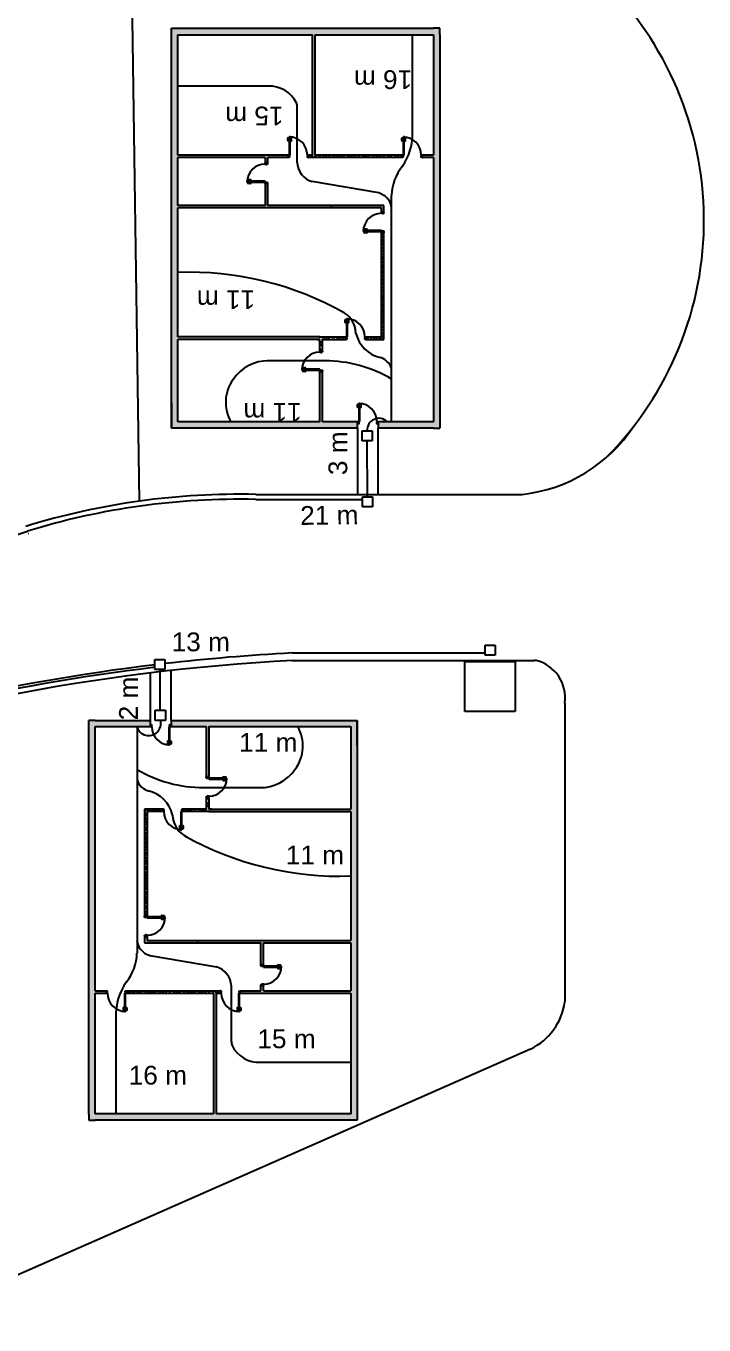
# Model space of a CAD drawing. Header units: millimetres. Extents: x -77634 to 191232, y -31147 to 58301.
# Drawn here: x 53799 to 80874, y -22874 to 29029 of the extents above; entities that cross this region are included whole.
import ezdxf

# ---------------------------------------------------------------- set-up
doc = ezdxf.new("R2010")
doc.units = ezdxf.units.MM
doc.layers.add('Canalizacion isecundaria', color=7, linetype='Continuous', true_color=0x784384)
doc.layers.add('Medidas canalizacion seccundaria', color=7, linetype='Continuous', true_color=0x784384)
for name, color, linetype in [('Canalizacion principal', 84, 'Continuous'), ('Canalización interiorr', 242, 'Continuous'), ('Carpinteria', 32, 'Continuous'), ('Cerramiento', 7, 'Continuous'), ('medidas canalizacion principal', 84, 'Continuous'), ('medidas interiores', 242, 'Continuous')]:
    doc.layers.add(name, color=color, linetype=linetype)
doc.styles.get("Standard").update_dxf_attribs({"font": 'arial.ttf'})
pattern_1 = [(45, (59610.81, 12962.69), (42.09495, 154.34815), [198.4375, -39.6875, 0, -39.6875])]
pattern_2 = [(225, (67019.174, 1286.17), (-42.09495, -154.34815), [198.4375, -39.6875, 0, -39.6875])]

# ---------------------------------------------------------------- blocks, each defined once
blk = doc.blocks.new('p725')
at = {"layer": 'Carpinteria'}
for p, q in [((-0.054, 0.58), (-0.054, 0.68)), ((-0.039, 0.685), (-0.049, 0.685)), ((-0.044, 0.575), (-0.049, 0.575)), ((-0.039, 0.58), (-0.039, 0.685)), ((-0.007, 0.685), (-0.017, 0.685)), ((-0.017, 0.665), (-0.017, 0.685)), ((-0.007, 0.665), (-0.017, 0.665)), ((-0.007, 0.654), (-0.007, 0.696)), ((0, 0.696), (-0.007, 0.696)), ((0, 0.654), (-0.007, 0.654)), ((0.04, 0.725), (0, 0.725)), ((0, 0.725), (0, -0.04)), ((0.04, 0), (0.04, 0.725)), ((0.04, 0.696), (0.047, 0.696)), ((0.04, 0.654), (0.047, 0.654)), ((0.047, 0.654), (0.047, 0.696)), ((0.047, 0.685), (0.057, 0.685)), ((0.047, 0.665), (0.057, 0.665)), ((0.057, 0.665), (0.057, 0.685)), ((0.079, 0.685), (0.089, 0.685)), ((0.079, 0.58), (0.079, 0.685)), ((0.084, 0.575), (0.089, 0.575)), ((0.094, 0.58), (0.094, 0.68)), ((-0.05, 0), (0, 0)), ((0, 0), (0.04, 0)), ((0.725, 0), (0.775, 0)), ((0.725, 0), (0.725, -0.04)), ((-0.01, -0.1), (-0.05, -0.1)), ((0.01, -0.08), (-0.01, -0.1)), ((0, -0.04), (0.01, -0.04)), ((0.01, -0.04), (0.01, -0.08)), ((0.725, -0.04), (0.715, -0.04)), ((0.715, -0.04), (0.715, -0.08)), ((0.74, -0.1), (0.715, -0.08)), ((0.76, -0.1), (0.74, -0.1)), ((0.76, -0.1), (0.775, -0.1))]:
    blk.add_line(p, q, dxfattribs=at)
for centre, radius, start, end in [((-0.049, 0.68), 0.005, 90, 180), ((-0.049, 0.58), 0.005, 180, 270), ((-0.044, 0.58), 0.005, 270, 0), ((-0.028, 0.712), 0.0294, 248.0255, 291.9745), ((-0.028, 0.638), 0.0294, 68.0255, 111.9745), ((0, 0), 0.725, 0, 90), ((0.068, 0.712), 0.0294, 248.0255, 291.9745), ((0.068, 0.638), 0.0294, 68.0255, 111.9745), ((0.084, 0.58), 0.005, 180, 270), ((0.089, 0.68), 0.005, 0, 90), ((0.089, 0.58), 0.005, 270, 0)]:
    blk.add_arc(centre, radius, start, end, dxfattribs=at)
at = {"layer": 'Cerramiento'}
for p, q in [((-0.05, 0), (-0.05, -0.1)), ((0.775, -0.1), (0.775, 0))]:
    blk.add_line(p, q, dxfattribs=at)

msp = doc.modelspace()

# ---------------------------------------------------------------- hatches: boundary and pattern name
at = {"ltscale": 0.025}
h = msp.add_hatch(dxfattribs=at)
h.set_pattern_fill('ANSI36', color=256, scale=25)
h.set_pattern_definition(pattern_1)
h.paths.add_polyline_path([(67035, 13213), (65634, 13213), (65634, 15207), (65534, 15207), (65534, 13213), (59861, 13213), (59861, 16507), (65412, 16507), (65512, 16507), (65634, 16507), (65634, 16607), (65512, 16607), (65412, 16607), (59861, 16607), (59861, 21757), (67993, 21757), (67993, 21617), (68093, 21617), (68093, 21757), (68093, 21857), (67993, 21857), (63449, 21857), (63449, 22735), (63349, 22735), (63349, 21857), (59861, 21857), (59861, 23770), (63349, 23770), (63349, 23560), (63449, 23560), (63449, 23770), (64269, 23770), (64269, 23870), (59861, 23870), (59861, 28681), (65243, 28681), (65243, 23870), (65343, 23870), (65343, 28681), (70071, 28681), (70071, 23870), (69630, 23870), (69630, 23770), (70071, 23770), (70071, 13213), (67861, 13213), (67861, 12963), (70071, 12963), (70321, 12963), (70321, 28694), (70321, 28944), (70071, 28944), (67915, 28944), (60147, 28944), (59611, 28944), (59611, 28681), (59611, 13213), (59611, 12963), (59861, 12963), (67035, 12963)])
h = msp.add_hatch()
h.set_pattern_fill('ANSI36', color=256, scale=25)
h.set_pattern_definition(pattern_1)
h.paths.add_polyline_path([(68093, 20792), (67993, 20792), (67993, 16607), (67388, 16607), (67388, 16507), (67993, 16507), (68093, 16507), (68093, 16607)])
h = msp.add_hatch(dxfattribs=at)
h.set_pattern_fill('ANSI36', color=256, scale=25, angle=180)
h.set_pattern_definition(pattern_2)
h.paths.add_polyline_path([(59595, 1036), (60996, 1036), (60996, -959), (61096, -959), (61096, 1036), (66769, 1036), (66769, -2258), (61218, -2258), (61118, -2258), (60996, -2258), (60996, -2358), (61118, -2358), (61218, -2358), (66769, -2358), (66769, -7508), (58637, -7508), (58637, -7369), (58537, -7369), (58537, -7508), (58537, -7608), (58637, -7608), (63181, -7608), (63181, -8486), (63281, -8486), (63281, -7608), (66769, -7608), (66769, -9521), (63281, -9521), (63281, -9311), (63181, -9311), (63181, -9521), (62361, -9521), (62361, -9621), (66769, -9621), (66769, -14432), (61387, -14432), (61387, -9621), (61287, -9621), (61287, -14432), (56559, -14432), (56559, -9621), (57000, -9621), (57000, -9521), (56559, -9521), (56559, 1036), (58769, 1036), (58769, 1286), (56559, 1286), (56309, 1286), (56309, -14445), (56309, -14695), (56559, -14695), (58715, -14695), (66483, -14695), (67019, -14695), (67019, -14432), (67019, 1036), (67019, 1286), (66769, 1286), (59595, 1286)])
h = msp.add_hatch()
h.set_pattern_fill('ANSI36', color=256, scale=25, angle=180)
h.set_pattern_definition(pattern_2)
h.paths.add_polyline_path([(58537, -6544), (58637, -6544), (58637, -2358), (59242, -2358), (59242, -2258), (58637, -2258), (58537, -2258), (58537, -2358)])

# ---------------------------------------------------------------- linework, layer by layer
for p, q in [((58334, 10044), (57996, 32813)), ((59611, 28681), (59611, 28944)), ((59611, 28944), (60147, 28944)), ((59611, 13213), (59611, 28681)), ((59861, 28694), (59861, 28681)), ((59861, 23870), (59861, 28681)), ((59861, 28681), (65243, 28681)), ((60147, 28944), (67915, 28944)), ((65243, 23870), (65243, 28681)), ((65343, 23870), (65343, 28681)), ((65343, 28681), (70071, 28681)), ((67915, 28944), (70071, 28944)), ((70321, 28944), (70071, 28944)), ((70071, 28681), (70071, 23870)), ((70321, 28694), (70321, 28944)), ((70321, 28694), (70321, 12963)), ((64309, 23870), (59861, 23870)), ((59861, 21857), (59861, 23770)), ((63349, 23770), (59861, 23770)), ((63349, 23770), (63349, 23510)), ((64309, 23770), (63449, 23770)), ((63449, 23770), (63449, 23525)), ((63449, 23525), (63449, 23525)), ((64309, 23770), (64309, 23870)), ((65243, 23870), (65059, 23870)), ((65059, 23770), (65059, 23870)), ((65343, 23770), (65059, 23770)), ((68845, 23870), (65343, 23870)), ((68845, 23770), (65343, 23770)), ((68845, 23770), (68845, 23870)), ((70071, 23870), (69595, 23870)), ((69595, 23770), (69595, 23870)), ((70071, 23770), (69595, 23770)), ((70071, 23770), (70071, 13213)), ((63349, 22785), (63349, 21857)), ((63449, 22775), (63449, 21857)), ((63449, 22775), (63449, 22775)), ((63349, 21857), (59861, 21857)), ((67993, 21857), (63449, 21857)), ((68093, 21857), (67993, 21857)), ((68093, 21757), (68093, 21857)), ((59861, 16607), (59861, 21757)), ((67993, 21757), (59861, 21757)), ((67993, 21567), (67993, 21757)), ((67993, 21567), (68093, 21567)), ((68093, 21617), (68093, 21757)), ((68093, 21567), (68093, 21617)), ((67993, 16607), (67993, 20842)), ((67993, 20842), (68093, 20842)), ((68093, 20842), (68093, 20832)), ((68093, 16607), (68093, 20832)), ((68093, 20832), (68093, 20832)), ((65534, 16607), (59861, 16607)), ((65412, 16607), (59861, 16607)), ((59861, 13213), (59861, 16507)), ((65534, 16507), (59861, 16507)), ((65412, 16507), (59861, 16507)), ((65512, 16607), (65412, 16607)), ((65412, 16507), (65512, 16507)), ((65512, 16607), (66603, 16607)), ((65512, 16507), (65534, 16507)), ((65534, 16038), (65534, 16507)), ((65634, 16032), (65634, 16507)), ((65634, 16507), (66603, 16507)), ((66603, 16507), (66603, 16607)), ((67338, 16607), (67387, 16607)), ((67338, 16607), (67338, 16507)), ((67338, 16507), (67370, 16507)), ((67353, 16507), (67387, 16507)), ((67387, 16607), (67993, 16607)), ((67387, 16507), (67993, 16507)), ((67993, 16507), (68093, 16507)), ((68093, 16507), (68093, 16607)), ((65534, 16038), (65534, 16032)), ((65628, 16032), (65534, 16032)), ((65534, 15978), (65534, 15978)), ((65634, 16032), (65628, 16032)), ((65534, 15273), (65634, 15273)), ((65534, 15213), (65534, 15273)), ((65534, 13213), (65534, 15213)), ((65634, 13213), (65634, 15273)), ((59611, 13963), (59611, 12963)), ((59611, 12963), (59611, 13213)), ((65534, 13213), (59861, 13213)), ((67035, 13213), (65634, 13213)), ((67035, 12963), (67035, 13213)), ((70071, 13213), (67861, 13213)), ((67861, 13213), (67861, 12963)), ((70071, 13213), (70071, 13213)), ((59861, 12963), (59611, 12963)), ((67035, 12963), (59861, 12963)), ((67035, 12963), (67035, 10311)), ((70071, 12963), (67854, 12963)), ((67854, 12963), (67854, 10311)), ((70071, 12963), (70321, 12963)), ((62972, 10311), (73612, 10311)), ((64439, 3677), (74103, 3677)), ((74179, 3677), (74103, 3677)), ((58776, 1286), (58776, 3182)), ((59595, 1286), (59595, 3278)), ((75320, 1969), (75320, -9965)), ((56559, 1286), (56309, 1286)), ((56309, -14445), (56309, 1286)), ((56559, 1286), (58776, 1286)), ((58769, 1036), (58769, 1286)), ((59595, 1286), (66769, 1286)), ((59595, 1286), (59595, 1036)), ((66769, 1286), (67019, 1286)), ((67019, 286), (67019, 1286)), ((67019, 1286), (67019, 1036)), ((56559, -9521), (56559, 1036)), ((56559, 1036), (58769, 1036)), ((56559, 1036), (56559, 1036)), ((59595, 1036), (60996, 1036)), ((60996, 1036), (60996, -1024)), ((61096, 1036), (66769, 1036)), ((61096, 1036), (61096, -964)), ((66769, 1036), (66769, -2258)), ((67019, 1036), (67019, -14432)), ((61096, -1024), (60996, -1024)), ((61096, -964), (61096, -1024)), ((60996, -1784), (60996, -2258)), ((60996, -1784), (61002, -1784)), ((61002, -1784), (61096, -1784)), ((61096, -1729), (61096, -1729)), ((61096, -1789), (61096, -1784)), ((61096, -1789), (61096, -2258)), ((58637, -2258), (58537, -2258)), ((58537, -2258), (58537, -2358)), ((58537, -2358), (58537, -6584)), ((59243, -2258), (58637, -2258)), ((59243, -2358), (58637, -2358)), ((58637, -2358), (58637, -6594)), ((59277, -2258), (59243, -2258)), ((59292, -2358), (59243, -2358)), ((59292, -2258), (59260, -2258)), ((59292, -2358), (59292, -2258)), ((60996, -2258), (60027, -2258)), ((60027, -2258), (60027, -2358)), ((61118, -2358), (60027, -2358)), ((61096, -2258), (66769, -2258)), ((61118, -2258), (61096, -2258)), ((61096, -2358), (66769, -2358)), ((61218, -2258), (61118, -2258)), ((61118, -2358), (61218, -2358)), ((61218, -2258), (66769, -2258)), ((61218, -2358), (66769, -2358)), ((66769, -2358), (66769, -7508)), ((58537, -6584), (58537, -6584)), ((58537, -6594), (58537, -6584)), ((58637, -6594), (58537, -6594)), ((58637, -7319), (58537, -7319)), ((58537, -7319), (58537, -7369)), ((58537, -7369), (58537, -7508)), ((58537, -7508), (58537, -7608)), ((58537, -7608), (58637, -7608)), ((58637, -7319), (58637, -7508)), ((58637, -7508), (66769, -7508)), ((58637, -7608), (63181, -7608)), ((63181, -8526), (63181, -7608)), ((63281, -7608), (66769, -7608)), ((63281, -8536), (63281, -7608)), ((66769, -7608), (66769, -9521)), ((63181, -8526), (63181, -8526)), ((63181, -9521), (63181, -9276)), ((63181, -9276), (63181, -9276)), ((63281, -9521), (63281, -9261)), ((56559, -9521), (57035, -9521)), ((56559, -14432), (56559, -9621)), ((56559, -9621), (57035, -9621)), ((57035, -9521), (57035, -9621)), ((57785, -9521), (61287, -9521)), ((57785, -9521), (57785, -9621)), ((57785, -9621), (61287, -9621)), ((61287, -9521), (61571, -9521)), ((61287, -9621), (61287, -14432)), ((61387, -9621), (61387, -14432)), ((61387, -9621), (61571, -9621)), ((61571, -9521), (61571, -9621)), ((62321, -9521), (63181, -9521)), ((62321, -9521), (62321, -9621)), ((62321, -9621), (66769, -9621)), ((63281, -9521), (66769, -9521)), ((66769, -9621), (66769, -14432)), ((73952, -11851), (48932, -22874)), ((56309, -14445), (56309, -14695)), ((61287, -14432), (56559, -14432)), ((66769, -14432), (61387, -14432)), ((66769, -14445), (66769, -14432)), ((67019, -14432), (67019, -14695)), ((56309, -14695), (56559, -14695)), ((58715, -14695), (56559, -14695)), ((66483, -14695), (58715, -14695)), ((67019, -14695), (66483, -14695))]:
    msp.add_line(p, q)
at = {"linetype": 'Continuous', "ltscale": 0.025}
for p, q in [((65059, 23770), (65147, 23858)), ((65171, 23770), (65271, 23870)), ((65287, 23774), (65287, 23774)), ((65315, 23802), (65383, 23870)), ((65396, 23770), (65414, 23788)), ((65442, 23816), (65442, 23816)), ((65470, 23844), (65496, 23870)), ((65508, 23770), (65568, 23830)), ((65596, 23858), (65596, 23858)), ((65620, 23770), (65720, 23870)), ((65736, 23774), (65832, 23870)), ((65863, 23788), (65863, 23788)), ((65891, 23816), (65945, 23870)), ((65957, 23770), (65989, 23802)), ((66017, 23830), (66017, 23830)), ((66045, 23858), (66057, 23870)), ((66069, 23770), (66143, 23844)), ((66181, 23770), (66281, 23870)), ((66312, 23788), (66394, 23870)), ((66406, 23770), (66410, 23774)), ((66438, 23802), (66438, 23802)), ((66466, 23830), (66506, 23870)), ((66518, 23770), (66564, 23816)), ((66592, 23844), (66592, 23844)), ((66631, 23770), (66719, 23858)), ((66743, 23770), (66843, 23870)), ((66859, 23774), (66859, 23774)), ((66887, 23802), (66955, 23870)), ((66967, 23770), (66985, 23788)), ((67013, 23816), (67013, 23816)), ((67041, 23844), (67067, 23870)), ((67080, 23770), (67140, 23830)), ((67168, 23858), (67168, 23858)), ((67192, 23770), (67292, 23870)), ((67308, 23774), (67404, 23870)), ((67434, 23788), (67434, 23788)), ((67462, 23816), (67516, 23870)), ((67529, 23770), (67561, 23802)), ((67589, 23830), (67589, 23830)), ((67617, 23858), (67629, 23870)), ((67641, 23770), (67715, 23844)), ((67753, 23770), (67853, 23870)), ((67883, 23788), (67965, 23870)), ((67978, 23770), (67982, 23774)), ((68010, 23802), (68010, 23802)), ((68038, 23830), (68078, 23870)), ((68090, 23770), (68136, 23816)), ((68164, 23844), (68164, 23844)), ((68202, 23770), (68290, 23858)), ((68314, 23770), (68414, 23870)), ((68378, 23768), (68417, 23807)), ((68445, 23835), (68445, 23835)), ((68474, 23863), (68478, 23868)), ((68490, 23768), (68572, 23849)), ((68602, 23768), (68702, 23868)), ((68740, 23793), (68815, 23868)), ((68866, 23807), (68866, 23807)), ((65534, 16343), (65634, 16443)), ((65534, 16230), (65616, 16313)), ((65534, 16118), (65574, 16159)), ((65574, 16608), (65574, 16608)), ((65588, 16060), (65634, 16106)), ((65602, 16187), (65602, 16187)), ((65630, 16215), (65634, 16218)), ((65634, 16507), (65708, 16581)), ((65746, 16507), (65846, 16607)), ((65876, 16525), (65958, 16607)), ((65971, 16507), (65975, 16511)), ((66003, 16539), (66003, 16539)), ((66031, 16567), (66071, 16607)), ((66083, 16507), (66129, 16553)), ((66157, 16581), (66157, 16581)), ((66195, 16507), (66283, 16595)), ((66307, 16507), (66407, 16607)), ((66424, 16511), (66424, 16511)), ((66452, 16539), (66520, 16607)), ((66532, 16507), (66550, 16525)), ((66578, 16553), (66578, 16553)), ((67542, 16507), (67546, 16511)), ((67574, 16539), (67574, 16539)), ((67728, 16581), (67728, 16581)), ((67995, 16511), (67995, 16511)), ((65560, 16032), (65560, 16032)), ((61042, -1812), (60996, -1857)), ((61000, -1966), (60996, -1969)), ((61096, -1982), (61014, -2064)), ((61028, -1938), (61028, -1938)), ((61096, -1869), (61056, -1910)), ((61070, -1784), (61070, -1784)), ((58635, -2262), (58635, -2262)), ((58902, -2332), (58902, -2332)), ((59056, -2290), (59056, -2290)), ((59088, -2258), (59084, -2262)), ((60052, -2304), (60052, -2304)), ((60098, -2258), (60080, -2276)), ((60178, -2290), (60110, -2358)), ((60206, -2262), (60206, -2262)), ((60323, -2258), (60223, -2358)), ((60435, -2258), (60347, -2346)), ((60473, -2332), (60473, -2332)), ((60547, -2258), (60501, -2304)), ((60599, -2318), (60559, -2358)), ((60627, -2290), (60627, -2290)), ((60659, -2258), (60655, -2262)), ((60754, -2276), (60672, -2358)), ((60884, -2258), (60784, -2358)), ((60996, -2258), (60922, -2332)), ((61096, -2094), (60996, -2194)), ((61056, -2359), (61056, -2359)), ((57764, -9558), (57764, -9558)), ((57890, -9544), (57815, -9619)), ((58027, -9519), (57927, -9619)), ((58140, -9519), (58058, -9601)), ((58156, -9615), (58152, -9619)), ((58185, -9587), (58185, -9587)), ((58252, -9519), (58213, -9558)), ((58316, -9521), (58216, -9621)), ((58428, -9521), (58340, -9609)), ((58466, -9595), (58466, -9595)), ((58540, -9521), (58494, -9567)), ((58592, -9581), (58552, -9621)), ((58620, -9553), (58620, -9553)), ((58652, -9521), (58648, -9525)), ((58747, -9539), (58665, -9621)), ((58877, -9521), (58777, -9621)), ((58989, -9521), (58915, -9595)), ((59013, -9609), (59001, -9621)), ((59041, -9581), (59041, -9581)), ((59101, -9521), (59069, -9553)), ((59168, -9567), (59114, -9621)), ((59196, -9539), (59196, -9539)), ((59322, -9525), (59226, -9621)), ((59438, -9521), (59338, -9621)), ((59462, -9609), (59462, -9609)), ((59550, -9521), (59490, -9581)), ((59589, -9595), (59563, -9621)), ((59617, -9567), (59617, -9567)), ((59663, -9521), (59645, -9539)), ((59743, -9553), (59675, -9621)), ((59771, -9525), (59771, -9525)), ((59887, -9521), (59787, -9621)), ((59999, -9521), (59911, -9609)), ((60038, -9595), (60038, -9595)), ((60112, -9521), (60066, -9567)), ((60164, -9581), (60124, -9621)), ((60192, -9553), (60192, -9553)), ((60224, -9521), (60220, -9525)), ((60318, -9539), (60236, -9621)), ((60448, -9521), (60348, -9621)), ((60561, -9521), (60487, -9595)), ((60585, -9609), (60573, -9621)), ((60613, -9581), (60613, -9581)), ((60673, -9521), (60641, -9553)), ((60739, -9567), (60685, -9621)), ((60767, -9539), (60767, -9539)), ((60894, -9525), (60798, -9621)), ((61010, -9521), (60910, -9621)), ((61034, -9609), (61034, -9609)), ((61122, -9521), (61062, -9581)), ((61160, -9595), (61134, -9621)), ((61188, -9567), (61188, -9567)), ((61234, -9521), (61216, -9539)), ((61314, -9553), (61247, -9621)), ((61343, -9525), (61343, -9525)), ((61459, -9521), (61359, -9621)), ((61571, -9521), (61483, -9609))]:
    msp.add_line(p, q, dxfattribs=at)
for centre, radius, start, end in [((67428, 21261), 13446, 315.1895, 45.6709), ((72923, 16438), 6165, 276.4216, 326.4425), ((62307, -18550), 28869, 88.681, 107.1403), ((62307, -18550), 28569, 107.1325, 107.1403), ((68730, -77922), 81712, 93.00983, 109.49046), ((73790, 2183), 1544, 352.0454, 75.431), ((72835, -9603), 2510, 296.4121, 351.6995)]:
    msp.add_arc(centre, radius, start, end)
at = {"layer": 'Canalizacion isecundaria'}
for p, q in [((67222, 12854), (67622, 12854)), ((67222, 12454), (67222, 12854)), ((67622, 12854), (67622, 12454)), ((67622, 12454), (67222, 12454)), ((67440, 10213), (67422, 12454)), ((62972, 10111), (67240, 10111)), ((67240, 10213), (67640, 10213)), ((67240, 9813), (67240, 10213)), ((67640, 10213), (67640, 9813)), ((67640, 9813), (67240, 9813)), ((58944, 3723), (59344, 3723)), ((58944, 3323), (58944, 3723)), ((59344, 3723), (59344, 3323)), ((59344, 3323), (58944, 3323)), ((59144, 3323), (59144, 1686)), ((58964, 1686), (59364, 1686)), ((58964, 1286), (58964, 1686)), ((59364, 1686), (59364, 1286)), ((59364, 1286), (58964, 1286))]:
    msp.add_line(p, q, dxfattribs=at)
for centre, radius, start, end in [((67891, 12883), 470, 44.4792, 183.6122), ((62307, -18550), 28669, 88.681, 107.1403), ((-6809, 188842), 189946, 286.97547, 288.62768), ((68730, -77922), 81912, 96.85247, 109.49046), ((58699, 1157), 483, 194.517, 15.5058)]:
    msp.add_arc(centre, radius, start, end, dxfattribs=at)
at = {"layer": 'Canalizacion principal'}
for p, q in [((72129, 4291), (72529, 4291)), ((72129, 3891), (72129, 4291)), ((72529, 4291), (72529, 3891)), ((58944, 3723), (59344, 3723)), ((58944, 3323), (58944, 3723)), ((59344, 3723), (59344, 3323)), ((64439, 3977), (64423, 3977)), ((64439, 3977), (72129, 3977)), ((71329, 3641), (73329, 3641)), ((71329, 1641), (71329, 3641)), ((71700, 3677), (71700, 3677)), ((72529, 3891), (72129, 3891)), ((73329, 3641), (73329, 1641)), ((59344, 3323), (58944, 3323)), ((58964, 1686), (59364, 1686)), ((58964, 1286), (58964, 1686)), ((59364, 1686), (59364, 1286)), ((73329, 1641), (71329, 1641)), ((59364, 1286), (58964, 1286))]:
    msp.add_line(p, q, dxfattribs=at)
for centre, radius, start, end in [((-6809, 188842), 190046, 288.6265, 288.62768), ((68730, -77922), 82012, 93.00983, 96.57109), ((68730, -77922), 82012, 96.85247, 109.49046)]:
    msp.add_arc(centre, radius, start, end, dxfattribs=at)
at = {"layer": 'Canalización interiorr'}
for p, q in [((69239, 24806), (69239, 28681)), ((63586, 26622), (59861, 26622)), ((64631, 23580), (64631, 25812)), ((67884, 22358), (65229, 22810)), ((68398, 15338), (68398, 22270)), ((65744, 15649), (63432, 15649)), ((68398, 13213), (68398, 15338)), ((68398, 13213), (68398, 14922)), ((58232, 1036), (58232, -673)), ((58232, 1036), (58232, -1089)), ((58232, -1089), (58232, -8021)), ((60886, -1400), (63198, -1400)), ((58746, -8109), (61401, -8561)), ((61999, -9331), (61999, -11564)), ((57391, -10558), (57391, -14432)), ((63044, -12373), (66769, -12373))]:
    msp.add_line(p, q, dxfattribs=at)
for centre, radius, start, end in [((63528, 25424), 1200, 26.2962, 92.8035), ((64211, 25806), 420, 359.1628, 20.7814), ((67013, 24717), 2227, 324.1448, 2.2935), ((65473, 23618), 843, 182.5685, 253.1899), ((70333, 22207), 1936, 141.4838, 178.1342), ((67616, 21510), 888, 57.5373, 72.4773), ((67223, 21149), 1411, 149.8986, 154.4891), ((67223, 21149), 1411, 43.001, 51.9431), ((67746, 21698), 656, 6.1461, 39.0526), ((60314, 6563), 12627, 60.6109, 92.057), ((65991, 16728), 985, 1.0543, 67.0108), ((68245, 17047), 1304, 193.3428, 256.9873), ((63464, 13979), 1671, 88.9147, 146.1452), ((65749, 10460), 5189, 59.2997, 90.0587), ((67768, 15143), 659, 17.2125, 77.996), ((63332, 13986), 1559, 143.6898, 209.7567), ((63297, 262), 1559, 323.6898, 29.7567), ((60881, 3789), 5189, 239.2997, 270.0587), ((63166, 270), 1671, 268.9147, 326.1452), ((58862, -894), 659, 197.2125, 257.996), ((58385, -2798), 1304, 13.3428, 76.9873), ((60639, -2479), 985, 181.0543, 247.0108), ((66316, 7686), 12627, 240.6109, 272.057), ((58884, -7449), 656, 186.1461, 219.0526), ((59407, -6900), 1411, 329.8986, 334.4891), ((56297, -7958), 1936, 321.4838, 358.1342), ((59407, -6900), 1411, 223.001, 231.9431), ((59014, -7262), 888, 237.5373, 252.4773), ((61157, -9369), 843, 2.5685, 73.1899), ((59617, -10468), 2227, 144.1448, 182.2935), ((62419, -11557), 420, 179.1628, 200.7814), ((63102, -11175), 1200, 206.2962, 272.8035)]:
    msp.add_arc(centre, radius, start, end, dxfattribs=at)

# ---------------------------------------------------------------- block references
at = {"xscale": 1000, "yscale": 1000, "zscale": 1000}
for p in [(64309, 23870), (68855, 23868), (66603, 16607), (67086, 13221)]:
    msp.add_blockref('p725', p, dxfattribs=at)
for p, rotation in [((63349, 22785), 90), ((67992, 20819), 90), ((65534, 15273), 90), ((59544, 1028), 180), ((61096, -1024), 270), ((60027, -2358), 180), ((58638, -6570), 270), ((63281, -8536), 270), ((57775, -9619), 180), ((62321, -9621), 180)]:
    msp.add_blockref('p725', p, dxfattribs=dict(at, rotation=rotation))

# ---------------------------------------------------------------- texts
at = {"layer": 'medidas canalizacion principal'}
msp.add_text('13 m', height=750, dxfattribs=at).set_placement((59614, 4046))
at = {"layer": 'Medidas canalizacion seccundaria'}
for s, rotation, p in [('3 m', 90, (66629, 11083)), ('21 m', 0.7484, (64752, 9093)), ('2 m', 90, (58266, 1286))]:
    msp.add_text(s, height=750, rotation=rotation, dxfattribs=at).set_placement(p)
at = {"layer": 'medidas interiores'}
for s, p in [('16 m', (69221, 27260)), ('15 m', (64082, 25808)), ('11 m', (62949, 18466)), ('11 m', (64811, 13966))]:
    msp.add_text(s, height=750, rotation=180, dxfattribs=at).set_placement(p)
for s, p in [('11 m', (62309, 29)), ('11 m', (64171, -4471)), ('15 m', (63038, -11814)), ('16 m', (57899, -13266))]:
    msp.add_text(s, height=750, dxfattribs=at).set_placement(p)

doc.saveas('drawing.dxf')
